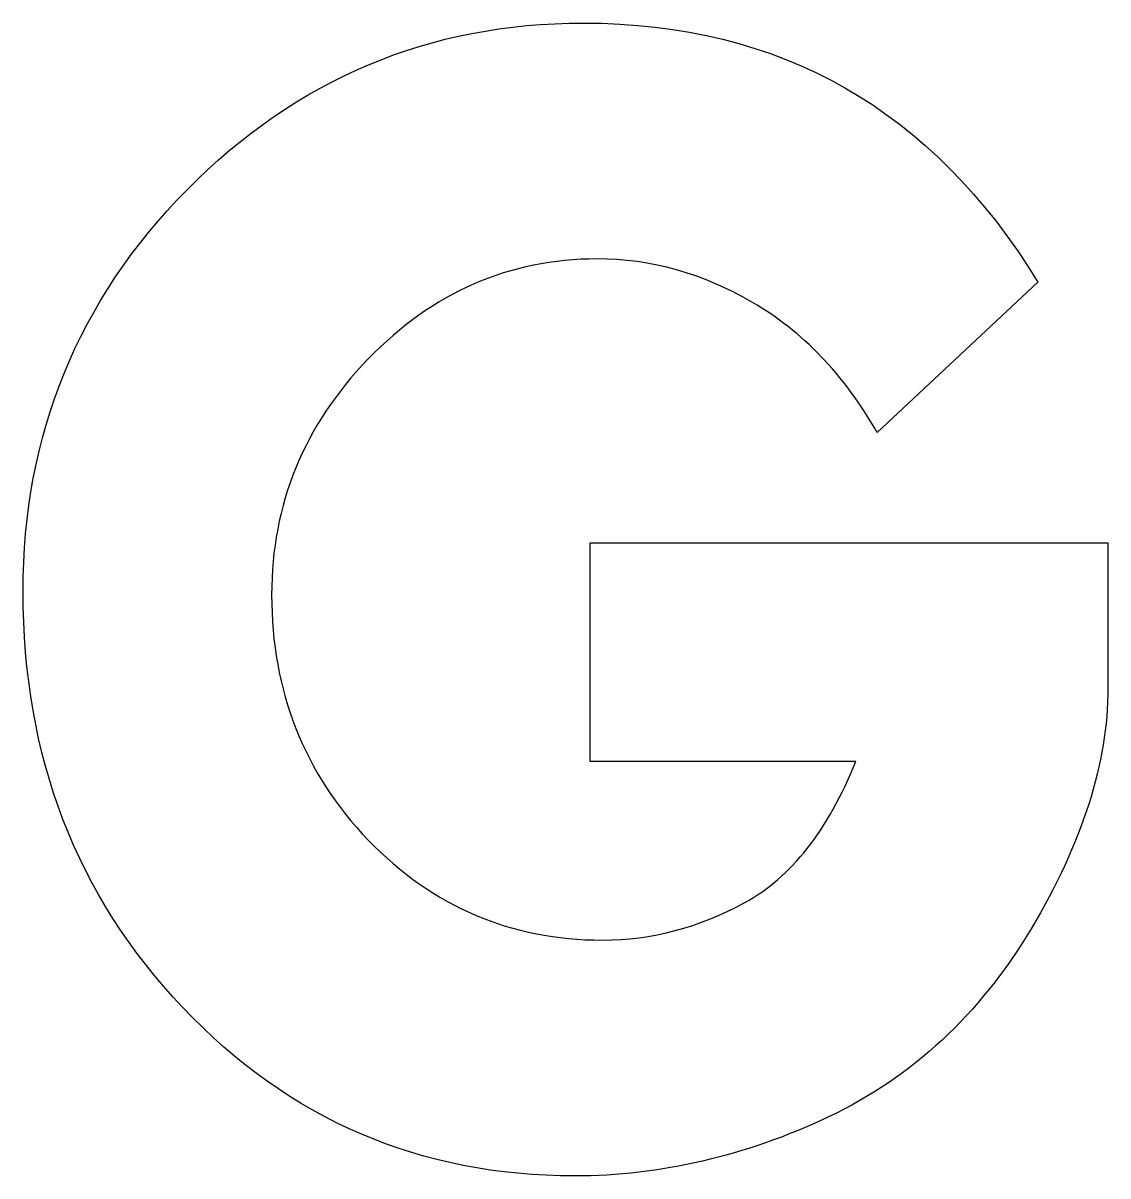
# Model space of a CAD drawing. Extents: x 33 to 165, y 123 to 263.
import ezdxf

# ---------------------------------------------------------------- set-up
doc = ezdxf.new("R2010")
doc.units = 0
doc.layers.add('Layer_1', color=7, linetype='CONTINUOUS')

msp = doc.modelspace()

# ---------------------------------------------------------------- linework, layer by layer
at = {"layer": 'Layer_1', "color": 7}
for p, q in [((156.228754, 231.570536), (136.764725, 213.34633)), ((156.228754, 231.570536), (156.228754, 231.570536)), ((101.977947, 173.480878), (101.977947, 199.988815)), ((101.977947, 199.988815), (164.718384, 199.988815)), ((164.718384, 199.988815), (164.718384, 182.385887)), ((134.176423, 173.480878), (101.977947, 173.480878))]:
    msp.add_line(p, q, dxfattribs=at)
for points in [[(53.110811, 242.75357), (66.431938, 256.214631), (82.444898, 262.945161), (101.149693, 262.945161)], [(101.149693, 262.945161), (125.03109, 262.945161), (143.390777, 252.486953), (156.228754, 231.570536)], [(33.232655, 194.086657), (33.232655, 213.070205), (39.858707, 229.29251), (53.110811, 242.75357)], [(102.806205, 234.366295), (92.176912, 234.366295), (82.928046, 230.327976), (75.059609, 222.251339)], [(121.649043, 229.085415), (115.644183, 232.606001), (109.363236, 234.366295), (102.806205, 234.366295)], [(136.764725, 213.34633), (132.692464, 220.387499), (127.653903, 225.63386), (121.649043, 229.085415)], [(75.059609, 222.251339), (67.260194, 214.174702), (63.360486, 204.648412), (63.360486, 193.672469)], [(52.593151, 143.659449), (39.686154, 157.258574), (33.232655, 174.067643), (33.232655, 194.086657)], [(63.360486, 193.672469), (63.360486, 182.006217), (67.260194, 172.100257), (75.059609, 163.954588)], [(164.718384, 182.385887), (164.718384, 173.342815), (161.612421, 163.609432), (155.400497, 153.185739)], [(120.717252, 156.395686), (126.307985, 159.433053), (130.794376, 165.128117), (134.176423, 173.480878)], [(75.059609, 163.954588), (82.928046, 155.877953), (92.383976, 151.839635), (103.427398, 151.839635)], [(103.427398, 151.839635), (109.432259, 151.839635), (115.195543, 153.358319), (120.717252, 156.395686)], [(155.400497, 153.185739), (149.188572, 142.831077), (141.009538, 135.237658), (130.863397, 130.405482)], [(100.114372, 123.260765), (81.340557, 123.260765), (65.50015, 130.060327), (52.593151, 143.659449)], [(130.863397, 130.405482), (120.717253, 125.642338), (110.467578, 123.260765), (100.114372, 123.260765)]]:
    msp.add_open_spline(points, degree=3, dxfattribs=at)

doc.saveas('drawing.dxf')
